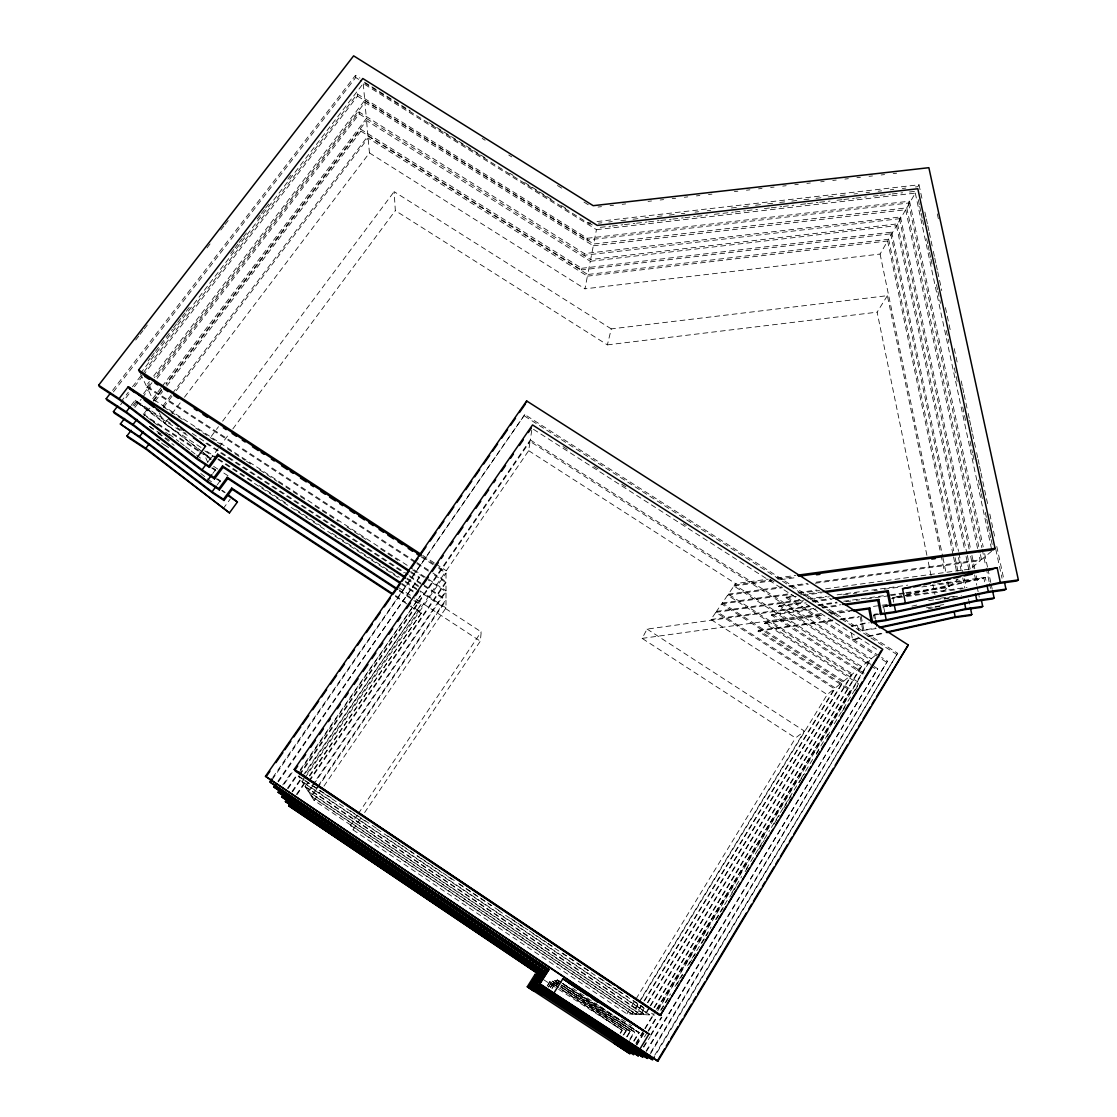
<?xml version="1.0" encoding="UTF-8"?>
<svg xmlns="http://www.w3.org/2000/svg" width="1117" height="1117" viewBox="0 0 1117 1117"><rect width="100%" height="100%" fill="white"/><g stroke="black" fill="none" stroke-linecap="round" stroke-linejoin="round"><path stroke-width="0.75" stroke-dasharray="5 3.75" d="M323.944 786.103L445.99 607.899L446.004 600.471L424.181 586.188M318.108 785.949L446.004 599.494L446.004 591.745L428.537 580.309M649.27 1007.241L644.746 1014.697L640.725 1014.501L308.222 791.311L446.004 590.725L446.018 582.627L432.893 574.054M309.018 780.685L446.018 581.566L446.018 573.119L438.744 568.358M651.56 1013.203L654.45 1015.144L650.038 1014.934L301.799 781.286L528.676 450.682L530.072 441.383L870.129 659.616L658.067 1009.196M364.631 812.548L480.324 641.158L481.218 631.901L420.104 591.884M272.269 779.54L524.808 414.547L897.621 653.277L655.316 1055.383M299.342 774.486L530.296 439.93L531.776 430.031M581.65 268.289L891.715 232.113L890.738 233.816L581.343 269.937L581.65 268.289L360.735 129.223L166.126 384.541M584.373 253.587L584.051 255.29L899.436 218.723L900.456 216.963L584.373 253.587L359.074 111.965L153.099 381.204M587.193 238.27L909.545 201.2L908.484 203.029L586.858 240.043L587.193 238.27L357.328 94.01L142.054 374.335M590.139 222.311L589.79 224.168L360.149 80.256M587.416 276.15L887.638 240.979L880.084 254.048L584.945 288.828L587.416 276.15L368.121 138.047L176.221 390.671M590.307 261.28L896.49 225.662L888.629 239.261L587.737 274.489L590.307 261.28L366.558 120.594L165.958 383.717M593.309 245.796L905.705 209.731L897.523 223.875L590.642 259.549L593.309 245.796L364.938 102.429L154.383 377.574M596.45 229.655L915.298 193.115L906.781 207.86L593.658 243.995L596.45 229.655L363.248 83.496L141.426 372.198M611.278 328.901L394.133 191.649L395.334 210.624L607.369 344.874L611.278 328.901L887.387 295.67L940.709 553.543M647.078 629.094L804.463 731.132L795.541 737.96L642.121 638.379L647.078 629.094L811.249 606.489M597.064 221.529L919.012 184.78L917.909 186.693L914.46 187.084M650.387 1054.015L887.457 661.208L881.62 657.466M654.73 1055.244L897.621 653.277M643.336 1046.964L646.938 1041.016M650.555 1035.054L661.362 1017.182M643.853 1047.076L650.178 1036.632M651.085 1035.138L661.92 1017.224M646.017 1051.153L877.725 668.79L779.345 605.623L778.521 606.629L869.319 664.922M646.561 1051.265L877.725 668.79M650.75 1052.354L887.457 661.208M629.653 1040.402L634.735 1032.038L562.409 983.407L638.729 1032.611L633.548 1041.142M304.145 779.024L302.176 781.886L305.081 786.41L645.277 1014.711L649.801 1007.283M650.694 1005.789L852.48 673.998L860.579 667.394L733.939 586.02L728.354 594.146L852.48 673.998M654.017 1007.45L860.579 667.394M634.065 1041.239L639.259 1032.68L596.283 1003.778M654.562 1007.492L861.654 666.514L870.129 659.616M635.824 1043.32L643.923 1029.972M644.816 1028.492L655.623 1010.69M656.517 1009.209L850.959 689.636L758.792 630.253L758.052 631.133L850.009 690.376M636.299 1043.418L644.411 1030.028M645.319 1028.548L653.431 1015.171M657.047 1009.223L850.959 689.636M636.383 1044.94L643.462 1033.267M636.913 1045.051L644.006 1033.351M657.759 1010.69L871.246 658.709L875.058 655.609M644.439 1036.953L647.134 1032.499M648.042 1031.005L657.033 1016.163M660.636 1010.215L670.549 993.879M675.045 986.451L684.051 971.595M687.653 965.647L700.261 944.856M701.155 943.376L711.054 927.026M715.564 919.598L727.265 900.288M731.775 892.86L741.674 876.524M746.17 869.096L769.585 830.476M771.386 827.502L800.135 780.085M801.029 778.605L812.701 759.337M816.304 753.403L829.777 731.174M834.259 723.774L858.512 683.758L764.587 623.3L765.354 622.392L823.578 614.336M648.558 1031.075L657.578 1016.191M661.18 1010.229L670.214 995.345M676.525 984.915L682.85 974.485M689.161 964.069L695.486 953.639M701.797 943.223L708.108 932.793M716.234 919.389L723.453 907.479M729.778 897.049L736.089 886.633M745.109 871.735L749.633 864.293M758.652 849.409L764.07 840.473M773.983 824.095L779.387 815.187M783.897 807.759L791.995 794.382M799.2 782.5L804.603 773.592M816.304 754.282L819.906 748.334M827.097 736.452L829.805 731.998M842.4 711.208L845.108 706.74M855.008 690.404L858.61 684.47M620.13 1033.127L621.89 1030.237L559.91 988.531M357.342 815.117L350.529 825.212L352.958 829.819L626.916 1013.859L631.747 1014.082L638.114 1003.666M639.022 1002.172L804.463 731.132M620.563 1033.197L622.337 1030.293L559.729 988.168L626.288 1030.851L623.579 1035.291M316.474 789.356L311.559 796.505L314.1 800.47L632.222 1014.11L640.376 1000.734M641.284 999.24L827.236 694.551L834.357 688.756L715.843 612.339L710.929 619.488L827.236 694.551M623.118 1035.208L625.827 1030.796L560.636 986.939M632.222 1014.11L635.894 1014.278L643.141 1002.382M644.048 1000.902L834.357 688.756M312.495 786.131L308.571 791.855L311.224 795.988L636.369 1014.306L640.921 1006.85M644.551 1000.888L835.307 687.988L842.721 681.942L721.624 603.934L716.5 611.39L835.307 687.988M626.623 1036.799L629.932 1031.368L561.656 985.431M636.369 1014.306L640.209 1014.473L643.825 1008.539M647.441 1002.605L842.721 681.942M627.098 1036.883L630.407 1031.438L563.443 986.381M640.725 1014.501L644.341 1008.553M647.972 1002.591L843.712 681.147L851.461 674.822L727.642 595.179L722.294 602.957L843.712 681.147M630.002 1038.922L634.233 1031.968L562.773 983.909M650.178 1005.747L851.461 674.822M626.916 1013.859L795.541 737.96M926.901 555.317L877.124 312.174L887.387 295.67M548.489 987.037L552.133 981.215L559.366 985.878L552.398 981.145L548.74 986.995M550.346 987.358L554.549 980.656L559.631 983.937M550.625 987.316L554.828 980.6L634.735 1032.038M551.924 988.322L557.076 980.084L560.985 982.597M552.217 988.266L557.369 980.014L561.711 982.806M556.517 985.04L560.036 979.414M547.148 986.004L549.815 981.731L558.863 987.344M547.4 985.962L550.081 981.675L558.305 987.219M358.32 813.665L481.218 631.901M352.958 829.819L360.735 818.3M311.224 795.988L317.13 787.387M317.451 787.918L446.004 600.471M314.1 800.47L320.007 791.841M296.508 794.299L305.374 781.439M309.311 775.715L421.556 612.688L411.405 606.042M296.94 794.732L305.849 781.802M309.8 776.05L421.556 612.688M305.081 786.41L308.041 782.109M308.222 791.311L305.444 786.982L308.404 782.696M309.381 781.272L446.018 582.627M313.486 784.706L446.004 591.745M861.654 666.514L734.679 584.945L735.6 583.591L768.245 579.164M287.516 788.253L296.382 775.407M300.319 769.711L420.509 595.696L298.853 772.978M287.963 788.742L297.862 774.402M299.733 775.114L530.072 441.383M292.095 791.381L301.939 777.111M302.916 775.673L421.039 604.381L415.217 600.555M292.528 791.841L301.422 778.926M305.388 773.187L421.039 604.381M305.136 777.6L446.018 573.119M277.882 781.314L419.378 577.168L410.637 571.457M278.356 781.872L419.378 577.168M282.783 784.902L291.663 772.056M284.235 783.994L292.165 772.531M272.771 777.502L524.808 414.547M223.149 508.724L230.144 499.215M217.229 484.834L220.314 480.659L217.592 478.579M212.788 473.454L215.595 469.685L212.872 467.59M207.818 462.089L210.68 458.235L201.144 450.905M218.234 448.531L207.818 462.536L203.852 453.474M219.281 447.135L228.65 434.541M232.825 428.942L395.334 210.624M211.225 436.44L218.499 426.694M222.646 421.137L394.133 191.649M163.571 407.328L172.004 396.228M200.976 447.442L164.52 423.566L167.676 419.406M171.878 413.848L180.284 402.748M184.487 397.205L369.448 152.931L368.121 138.047M153.294 400.347L161.742 389.261M143.925 413.681L149.203 406.742M153.434 401.185L161.895 390.084M142.515 417.814L149.901 408.124M155.179 401.198L162.565 391.508M166.782 385.965L360.931 131.15L360.735 129.223M162.887 405.946L171.292 394.873M172.353 393.491L367.954 136.079L366.558 120.594M134.082 406.057L139.36 399.146M143.59 393.631L152.038 382.586M134.892 407.398L141.231 399.09M142.292 397.708L152.875 383.857M157.106 378.328L359.269 113.962L359.074 111.965M161.057 387.767L152.582 398.867L146.969 387.25L150.139 383.103M162.105 386.384L366.376 118.556L364.938 102.429M120.608 404.759L130.172 392.304M134.417 386.761L141.859 377.071M142.92 375.689L357.538 96.09L357.328 94.01M131.178 405.373L135.143 400.207L171.376 423.915M415.454 561.6L146.229 385.714L149.413 381.567M153.657 376.024L364.756 100.307L363.248 83.496M132.951 405.569L135.911 401.701L188.773 436.314M148.072 360.959L150.181 358.208M151.242 356.826L154.425 352.693M155.472 351.324L172.423 329.278M173.484 327.895L176.654 323.762M177.715 322.394L180.898 318.261M181.959 316.879L185.129 312.746M186.19 311.364L190.421 305.849M230.674 253.503L233.844 249.37M234.905 247.988L238.089 243.855M239.15 242.487L242.319 238.354M243.38 236.972L246.55 232.839M257.147 219.058L260.317 214.925M261.378 213.542L264.561 209.41M265.623 208.041L268.792 203.908M287.865 179.111L291.034 174.978M120.845 401.952L128.273 392.29M132.518 386.761L140.993 375.717M112.594 390.405L355.513 75.314L359.939 78.092M113.417 391.927L355.723 77.492L355.513 75.314M135.702 340.029L138.899 335.896M139.96 334.528L143.158 330.395M144.219 329.026L147.416 324.893M207.008 247.89L210.191 243.757M220.831 230.018L224.028 225.885M225.089 224.517L228.287 220.384M863.022 674.04L771.4 615.146L772.196 614.182L813.483 608.5M886.326 662.088L785.949 597.721L786.815 596.687L793.712 595.738M860.188 616.975L862.785 630.449L875.519 627.936M942.916 591.745L947.774 587.696L946.713 582.571M905.817 592.666L948.947 586.732L958.135 579.081L952.983 579.779M825.589 588.827L970.198 569.042L980.195 560.734L978.743 553.92M816.178 582.166L981.508 559.631L991.952 550.946M851.754 626.078L867.057 622.63M928.213 608.863L933.309 607.718M935.013 607.327L940.109 606.182M851.545 626.246L869.194 622.783M851.322 633.032L852.592 639.622L859.308 638.128M867.727 636.257L884.538 632.515M868.412 636.718L885.181 632.99M893.74 602.245L892.804 597.567L904.728 594.956M906.432 594.579L985.278 577.335L986.618 583.66M905.524 595.543L983.937 578.397L984.943 583.116M884.706 612.172L883.491 606.056L888.587 604.953M890.919 605.163L882.458 607.006L887.596 606.294M875.546 619.265L874.569 614.21L877.962 613.47M911.919 606.126L920.408 604.283M944.172 599.131L949.268 598.028M952.661 597.302L961.43 595.403M874.22 618.483L873.564 615.118L881.844 613.331M758.792 630.253L833.854 619.851M840.682 618.902L859.448 616.305M874.569 614.21L877.543 613.792M940.332 605.093L943.781 604.604M758.052 631.133L832.947 620.745M839.761 619.809L858.484 617.212M873.564 615.118L878.688 614.406M926.454 607.788L943.516 605.414M862.785 630.449L876.203 628.578M852.592 639.622L860.02 638.575M800.61 594.789L821.302 591.954M785.949 597.721L796.309 596.31M803.207 595.361L822.196 592.75M716.5 611.39L800.889 599.815M807.773 598.866L826.72 596.269M837.066 594.844L907.674 585.154M715.843 612.339L803.486 600.304M810.356 599.368L829.261 596.771M843 594.886L851.601 593.699M853.318 593.462L856.753 593.001M873.941 590.642L877.376 590.167M884.245 589.217L901.433 586.858M779.345 605.623L805.273 602.063M812.199 601.114L831.216 598.503M937.568 583.884L985.278 577.335M778.521 606.629L806.111 602.831M813.008 601.881L831.97 599.27M921.804 586.928L928.618 585.992M930.307 585.755L983.937 578.397M710.929 619.488L809.239 605.959M817.867 604.772L836.828 602.161M843.74 601.211L888.573 595.04M890.305 594.803L904.1 592.904M818.161 605.54L837.178 602.929M845.82 601.728L854.463 600.541M856.181 600.304L859.643 599.829M866.555 598.88L889.02 595.78M890.752 595.543L904.575 593.644M906.306 593.406L947.774 587.696M822.084 607.313L841.003 604.702M892.804 597.567L902.103 596.283L891.729 598.558L958.26 589.385M905.524 595.808L967.015 587.333M771.4 615.146L816.01 608.988M822.88 608.053L840.04 605.679M959.964 589.148L963.371 588.673M642.121 638.379L821.665 613.568M828.577 612.605L847.566 609.98M873.452 606.405L880.364 605.456M882.095 605.219L887.275 604.492M830.42 613.401L850.972 610.552M883.491 606.056L888.057 605.428M940.612 598.167L957.758 595.794M764.587 623.3L824.388 615.034M831.216 614.099L850.009 611.488M928.688 600.611L933.826 599.899M935.543 599.661L949.241 597.777M776.846 577.992L795.737 575.423M734.679 584.945L770.884 580.016M777.781 579.081L795.025 576.749M733.939 586.02L771.777 580.868M780.378 579.709L797.58 577.363M728.354 594.146L781.732 586.872M788.63 585.922L807.577 583.339M727.642 595.179L782.626 587.682M789.496 586.732L808.387 584.163M815.27 583.228L980.195 560.734M722.294 602.957L791.157 593.532M798.041 592.596L816.974 589.999M721.624 603.934L792.037 594.3M798.906 593.364L819.515 590.544M607.369 344.874L877.124 312.174M598.028 207.036L601.477 206.645M610.105 205.668L613.554 205.277M622.197 204.299L625.646 203.908M648.083 201.367L651.532 200.976M660.161 199.999L663.624 199.608M672.252 198.631L675.701 198.24M684.33 197.262L687.779 196.871M696.422 195.894L699.87 195.503M708.499 194.526L711.948 194.135M734.386 191.579L737.848 191.189M746.477 190.211L749.926 189.82M758.555 188.843L762.017 188.452M770.646 187.474L774.095 187.084M782.724 186.106L786.173 185.715M794.815 184.738L798.264 184.347M806.893 183.37L810.342 182.979M820.702 181.806L824.151 181.415M832.779 180.437L836.242 180.046M844.871 179.069L848.32 178.678M856.948 177.701L860.397 177.31M869.04 176.332L872.489 175.941M881.118 174.964L884.566 174.573M893.195 173.596L896.658 173.205M598.433 223.191L601.881 222.786M608.793 222.004L612.242 221.613M620.87 220.621L626.065 220.035M632.962 219.239L638.142 218.653M645.054 217.857L648.502 217.466M657.145 216.475L662.325 215.888M669.237 215.092L674.417 214.506M681.314 213.724L684.777 213.319M695.137 212.146L698.586 211.741M707.229 210.764L710.677 210.359M731.398 207.999L736.578 207.399M743.489 206.617L748.669 206.031M755.581 205.235L760.761 204.648M767.672 203.852L772.852 203.266M779.75 202.47L784.93 201.884M791.841 201.088L797.021 200.501M803.933 199.706L809.113 199.119M816.024 198.337L821.204 197.737M828.116 196.955L833.296 196.355M840.193 195.573L845.374 194.972M854.016 193.995L857.465 193.604M866.108 192.613L869.557 192.222M878.185 191.23L881.648 190.839M890.277 189.848L893.74 189.457M902.368 188.466L905.817 188.075M600.276 227.365L610.636 226.179M612.367 225.983L622.727 224.796M624.459 224.601L634.819 223.414M636.55 223.218L646.911 222.032M648.642 221.836L659.016 220.649M660.733 220.454L671.108 219.267M672.825 219.072L683.199 217.885M684.93 217.675L695.291 216.489M697.022 216.293L707.382 215.106M714.294 214.324L733.297 212.146M735.028 211.951L745.388 210.764M747.119 210.555L757.48 209.382M764.391 208.586L769.571 207.985M771.302 207.79L781.677 206.603M783.394 206.408L793.768 205.221M800.68 204.425L805.86 203.839M807.591 203.643L817.951 202.456M819.683 202.261L830.043 201.074M836.954 200.278L842.134 199.678M843.866 199.482L854.226 198.295M855.957 198.1L866.331 196.913M873.229 196.131L878.423 195.531M880.14 195.335L890.514 194.149M892.246 193.953L902.606 192.766M909.517 191.97L914.697 191.384M645.277 1014.711L649.48 1014.906L302.176 781.886M482.195 138.41L485.155 140.253M508.752 155.026L511.712 156.869M557.439 185.478L563.345 189.164M583.996 202.079L589.902 205.779M364.519 82.211L410.093 110.765M429.207 122.744L479.193 154.062M480.673 154.984L486.551 158.67M510.078 173.414L513.01 175.257M524.781 182.63L552.706 200.125M561.53 205.654L568.888 210.261M587.989 222.241L595.347 226.849M355.723 77.492L358.669 79.335M364.756 100.307L593.658 243.995M357.538 96.09L586.858 240.043M359.269 113.962L590.642 259.549M360.931 131.15L581.343 269.937M367.954 136.079L587.737 274.489M369.448 152.931L584.945 288.828M524.613 416.069L896.434 654.213M563.052 446.591L568.916 450.346M593.853 466.32L599.717 470.075M621.708 484.178L627.572 487.934M683.311 523.65L686.243 525.521M769.836 579.095L774.235 581.915M533.493 429.319L878.66 650.527M786.815 596.687L880.154 656.531M530.296 439.93L871.246 658.709M870.785 665.872L876.65 669.628M528.676 450.682L735.6 583.591M772.196 614.182L864.055 673.23M765.354 622.392L859.504 682.976M621.569 1019.221L631.789 1025.769M563.163 983.742L639.259 1032.68M560.902 984.747L634.233 1031.968M543.825 979.86L622.337 1030.293M552.398 981.145L559.729 985.878M561.195 986.814L630.407 1031.438M629.932 1031.368L560.818 986.814L626.288 1030.851M422.715 555.386L434.373 562.982M435.825 563.945L446.032 570.592M422.673 556.755L437.264 566.277M438.73 567.241L446.018 572.002M421.277 556.964L432.921 564.56M416.906 562.549L431.469 572.058M432.921 573.007L446.018 581.566M146.969 387.25L415.384 562.619M416.836 563.568L431.427 573.105M154.048 399.83L412.438 568.762M413.89 569.726L427.029 578.313M428.495 579.262L446.004 590.725M163.487 407.007L185.338 421.291M195.531 427.951L220.286 444.147M227.561 448.908L245.042 460.33M246.494 461.279L253.782 466.04M259.605 469.852L277.072 481.287M278.538 482.237L306.198 500.332M314.938 506.043L338.242 521.276M346.982 526.987L365.915 539.371M380.478 548.894L397.945 560.315M412.508 569.838L427.071 579.36M410.721 572.56L419.447 578.271M192.222 433.424L408.082 574.683M409.534 575.632L422.659 584.219M424.125 585.168L446.004 599.494M205.919 443.351L403.809 572.853M409.618 576.665L422.715 585.238M177.184 427.713L185.883 433.41M406.867 578.061L418.498 585.685M406.951 579.137L418.568 586.746M206.813 451.268L217.019 457.956M218.485 458.905L252.023 480.868M259.312 485.644L288.479 504.744M295.782 509.52L320.565 525.758M332.238 533.395L359.953 551.547M361.405 552.496L399.327 577.335M405.164 581.147L418.289 589.748M419.741 590.698L445.99 607.899M204.774 450.863L216.419 458.487M217.871 459.436L399.732 578.536M405.555 582.348L418.652 590.921M143.199 414.03L199.873 451.156M210.68 458.235L135.911 401.701M401.589 583.297L417.604 593.797M150.32 419.643L198.198 451.017M199.65 451.966L211.253 459.562L203.978 453.991M401.701 584.345L413.318 591.954M213.64 466.348L218.01 469.224M223.847 473.036L228.217 475.898M398.727 587.668L414.756 598.181M416.208 599.131L480.324 641.158M149.538 426.373L162.663 434.974M213.012 467.995L215.595 469.685M399.188 590.041L413.765 599.606M169.561 440.419L156.464 431.832L174.126 445.334M211.783 468.093L216.14 470.955L211.993 467.786M399.3 591.047L412.382 599.634M413.835 600.583L421.109 605.344M157.008 439.135L159.871 441.006M217.773 478.998L220.314 480.659M395.474 595.584L405.611 602.231M168.639 447.638L161.393 442.877L164.101 444.985M216.489 479.025L220.831 481.888L216.782 478.788M395.39 596.422L408.501 605.023M409.953 605.972L421.612 613.624M298.351 775.924L333.006 799.172M350.333 810.788L379.222 830.168M387.878 835.977L419.657 857.284M421.095 858.261L457.202 882.472M458.64 883.435L471.639 892.162M473.077 893.125L501.966 912.491M510.623 918.314L527.964 929.93M529.402 930.894L546.73 942.525M548.182 943.488L553.948 947.37M562.619 953.178L591.493 972.558M600.164 978.366L617.492 989.983M618.93 990.961L627.6 996.769M633.381 1000.637L643.49 1007.422M323.33 793.042L298.756 776.552L301.799 781.286M324.782 794.005L368.149 823.103M376.834 828.926L408.64 850.26M410.093 851.224L441.899 872.572M447.68 876.454L453.46 880.322M459.255 884.203L491.061 905.538M498.294 910.397L524.32 927.85M532.991 933.672L616.863 989.927M618.301 990.891L645.78 1009.321M305.444 786.982L644.746 1014.697M308.571 791.855L640.209 1014.473M311.559 796.505L635.894 1014.278M350.529 825.212L631.747 1014.082M572.574 988.126L638.729 1032.611M557.369 980.014L561.153 982.555M557.076 980.084L561.348 982.96M554.828 980.6L560.566 984.454M554.549 980.656L560.231 984.482M552.133 981.215L559.226 985.976M549.815 981.731L558.472 987.554M165.637 432.251L169.728 435.379M149.273 426.331L154.062 429.989M135.143 400.207L199.775 449.858M146.648 416.836L158.474 425.898M169.351 434.234L178.874 441.536M180.242 442.583L184.319 445.711M185.673 446.744L189.75 449.872M191.119 450.919L195.196 454.047M196.55 455.094L200.641 458.221M221.599 490.447L224.322 492.569M156.562 439.135L158.977 441.006M200.767 473.496L206.198 477.713M207.567 478.774L211.63 481.944M222.492 490.377L225.215 492.499M140.365 373.581L146.229 385.714M159.354 412.885L164.52 423.566M937.303 213.864L938.406 218.974M919.012 184.78L920.478 191.607M920.841 193.311L921.944 198.435M924.876 212.076L925.979 217.201M926.356 218.904L927.445 224.028M927.822 225.732L928.911 230.842M929.288 232.559L932.946 249.608M933.323 251.325L934.426 256.435M934.789 258.139L935.892 263.263M936.255 264.966L937.358 270.091M937.721 271.794L941.757 290.56M945.429 307.622L950.19 329.794M954.225 348.56L957.171 362.215M961.206 380.981L962.296 386.105M962.672 387.808L963.762 392.919M964.139 394.622L967.797 411.684M968.174 413.402L969.277 418.512M969.64 420.215L970.743 425.34M971.106 427.043L972.209 432.167M972.572 433.871L976.244 450.933M976.607 452.636L977.71 457.747M978.073 459.464L979.176 464.574M979.539 466.278L980.642 471.402M981.005 473.105L986.143 496.995M986.506 498.699L987.61 503.823M989.816 514.057L994.954 537.933M996.783 546.464L1003.75 578.885M995.792 549.285L1002.019 578.229M918.244 199.678L919.347 204.774M919.71 206.477L920.799 211.574M921.162 213.277L922.251 218.374M922.628 220.077L923.717 225.173M926.635 238.773L927.724 243.869M928.087 245.572L929.176 250.669M929.539 252.372L930.643 257.469M931.006 259.172L932.095 264.268M936.465 284.667L937.568 289.764M937.931 291.453L940.486 303.363M946.308 330.548L948.864 342.444M954.323 367.94L957.241 381.539M962.714 407.035L964.166 413.835M964.529 415.538L965.633 420.634M970.003 441.033L972.558 452.93M972.921 454.619L974.01 459.729M978.38 480.115L980.935 492.011M981.298 493.714L982.388 498.81M985.306 512.41L986.395 517.506M986.772 519.21L987.861 524.306M988.224 526.009L989.313 531.106M989.676 532.809L990.779 537.905M991.142 539.609L992.594 546.408M915.298 193.115L991.589 549.243M909.545 201.2L983.197 546.855M984.649 553.669L987.554 567.296M987.917 568.986L990.821 582.613M991.184 584.317L992.273 589.427M908.484 203.029L981.857 547.735M982.22 549.438L985.85 566.501M986.213 568.204L989.131 581.859M989.494 583.563L990.584 588.687M906.781 207.86L980.07 552.831M980.433 554.535L981.508 559.631M905.705 209.731L978.38 552.217M900.456 216.963L970.491 548.573M971.93 555.372L974.806 568.986M976.244 575.786L978.031 584.289M899.436 218.723L969.207 549.382M970.645 556.21L973.158 568.134M974.596 574.948L976.761 585.182M977.124 586.886L979.274 597.106M897.523 223.875L966.973 553.739M967.336 555.442L970.198 569.042M896.49 225.662L964.627 549.634M966.065 556.461L968.928 570.103M891.715 232.113L958.554 551.337M958.917 553.055L962.854 571.834M964.278 578.662L966.065 587.193M968.565 599.145L970.003 605.972M890.738 233.816L957.018 550.681M958.442 557.495L961.304 571.122M962.728 577.936L964.865 588.156M888.629 239.261L953.667 550.835M955.091 557.634L957.925 571.262M887.638 240.979L953.15 555.177M953.513 556.88L956.361 570.536M880.084 254.048L942.58 556.015M942.943 557.732L946.113 573.077M947.886 581.608L948.947 586.732M941.072 555.247L944.605 572.323M928.297 562.116L931.089 575.716M932.821 584.219L934.915 594.412M861.151 616.067L863.762 629.569M857.479 625.422L858.428 630.351"/><path stroke-width="1.5" d="M526.428 402.525L526.638 400.933L908.275 644.984L657.899 1061.15L539.693 983.923L548.992 969.472L269.797 781.788L271.78 778.926M543.923 971.231L277.854 792.023L544.188 971.148L535.322 984.929L647.148 1058.33L649.494 1055.495M275.899 784.176L273.916 787.024L546.534 970.338L537.445 984.44L652.091 1059.628L654.436 1056.85M657.285 1060.996L664.671 1048.723M666.304 1046.001L668.999 1041.519M670.8 1038.531L677.991 1026.593M679.778 1023.605L682.473 1019.123M684.274 1016.149L691.465 1004.197M693.252 1001.209L695.947 996.741M697.748 993.753L704.939 981.815M706.726 978.827L746.254 913.148M748.948 908.666L751.643 904.184M753.43 901.21L760.621 889.258M762.422 886.284L765.117 881.802M766.904 878.814L774.095 866.876M775.896 863.888L778.591 859.406M780.378 856.418L787.569 844.48M789.37 841.492L792.065 837.024M793.852 834.036L833.38 768.356M835.181 765.368L847.747 744.467M849.548 741.479L856.739 729.541M858.526 726.553L861.221 722.085M863.022 719.097L870.213 707.159M872 704.171L874.695 699.689M876.496 696.701L908.275 644.984M657.899 1061.15L639.915 1049.045L649.005 1034.049L265.469 776.287L526.638 400.933M660.287 1015.409L882.779 649.312L532.544 424.935L294.204 769.459L660.287 1015.409L665.704 1006.473M667.505 1003.499L670.214 999.031M672.015 996.057L679.234 984.133M681.035 981.159L684.651 975.197M686.452 972.223L689.161 967.755M690.962 964.781L698.181 952.857M699.982 949.883L702.691 945.415M705.399 940.947L708.094 936.479M709.909 933.505L717.114 921.581M718.929 918.607L721.638 914.139M723.439 911.165L726.148 906.697M728.842 902.229L736.061 890.305M737.862 887.331L740.571 882.863M742.372 879.875L749.591 867.965M751.406 864.991L755.008 859.029M756.809 856.055L759.518 851.587M761.319 848.599L768.538 836.689M770.339 833.715L773.048 829.247M775.757 824.779L778.465 820.311M780.266 817.323L787.485 805.413M789.286 802.439L791.995 797.971M793.796 794.983L806.432 774.137M808.233 771.163L810.942 766.695M812.743 763.707L819.962 751.797M821.763 748.809L825.365 742.861M827.18 739.873L829.875 735.405M831.69 732.431L838.895 720.521M840.71 717.533L843.405 713.065M845.22 710.091L848.822 704.129M850.623 701.155L857.842 689.245M859.643 686.257L862.352 681.789M864.153 678.815L876.789 657.969M878.59 654.981L881.299 650.513M541.689 972.013L281.61 796.798L541.94 971.93L533.284 985.389L642.959 1057.227L626.26 1045.973L627.949 1043.194M619.53 1041.114L617.729 1044.06L633.632 1054.783M543.923 994.325L638.435 1056.04L622.127 1045.051L623.775 1042.329M626.26 1045.973L546.422 994.032L548.098 991.351M647.692 1058.469L548.768 993.767L550.486 991.016M639.915 1049.045L553.823 993.208L562.828 978.785L649.005 1034.049M535.322 984.929L544.188 971.148M539.693 983.923L548.992 969.472M534.094 991.351L527.294 986.758L535.141 974.289L538.031 976.146M618.176 1044.158L529.472 986.255L537.752 973.382L288.633 805.748L537.528 973.466M529.472 986.255L537.752 973.382M622.127 1045.051L531.329 985.836L539.804 972.67L285.198 801.378L539.567 972.753M539.804 972.67L531.329 985.836M533.284 985.389L541.94 971.93M294.734 770.283L297.708 765.997M302.651 758.848L305.625 754.547M310.568 747.399L315.511 740.236M319.476 734.511L323.427 728.787M328.384 721.638L330.367 718.776M337.292 708.75L340.252 704.464M345.209 697.315L348.169 693.015M354.117 684.428L358.068 678.703M363.025 671.554L367.968 664.392M371.919 658.667L375.884 652.942M379.85 647.218L382.81 642.931M388.744 634.344L392.709 628.62M397.652 621.471L400.626 617.17M406.56 608.583L410.525 602.859M415.468 595.71L418.442 591.41M423.385 584.261L428.342 577.098M432.293 571.387L438.227 562.8M441.201 558.5L443.184 555.638M450.109 545.627L453.083 541.326M458.026 534.177L462.969 527.015M466.934 521.29L470.885 515.565M475.842 508.417L480.785 501.268M484.75 495.543L488.701 489.818M493.658 482.656L495.627 479.793M501.575 471.206L505.526 465.482M510.483 458.333L513.443 454.033M519.391 445.46L523.342 439.735M528.285 432.572L531.259 428.286M266.977 775.505L269.951 771.219M275.913 762.646L282.88 752.635M284.863 749.772L290.825 741.199M293.813 736.913L300.766 726.916M302.763 724.053L308.725 715.48M312.704 709.77L318.666 701.197M321.64 696.91L326.611 689.761M330.59 684.037L336.552 675.464M339.54 671.177L344.511 664.043M348.49 658.318L354.452 649.745M357.426 645.458L362.397 638.31M366.376 632.599L372.338 624.026M375.326 619.74L380.297 612.591M384.276 606.88L390.238 598.307M393.212 594.021L400.179 584.009M402.162 581.147L408.124 572.574M411.112 568.288L418.065 558.291M421.053 554.004L426.024 546.855M430.003 541.145L435.965 532.572M438.939 528.285L443.91 521.136M447.889 515.412L453.851 506.839M456.839 502.552L461.81 495.417M465.789 489.693L471.751 481.12M474.725 476.833L479.696 469.685M483.675 463.974L489.637 455.401M492.625 451.114L497.596 443.966M501.575 438.255L507.537 429.682M510.511 425.395L515.482 418.247M519.461 412.522L525.423 403.949M548.712 969.57L270.272 782.403L272.269 779.54M131.234 430.324L127.003 435.881L127.743 437.208L146.522 449.551L229.46 512.871L237.432 501.994L227.924 494.608M219.365 489.902L227.742 478.565L227.226 477.308L218.834 488.66L219.365 489.902L207.748 482.265L133.803 425.912L114.227 413.067L113.431 411.628L117.662 406.099M231.708 488.129L232.196 489.344L224.014 500.472L223.484 499.285L231.708 488.129L392.57 593.672M222.548 466.012L223.093 467.325L214.534 478.886L213.975 477.587L222.548 466.012L400.137 582.348M124.573 418.484L120.357 423.999L139.569 436.621L212.076 491.787L216.195 486.216M217.675 454.228L218.248 455.596L209.493 467.381L208.893 466.04L217.675 454.228L405.401 577.112M113.431 411.628L133.049 424.488L207.176 481.022L211.853 474.725M110.457 393.17L106.199 398.699L126.235 411.838L202.079 469.796L205.905 464.658M119.114 398.615L196.746 458.068L205.556 446.283L128.246 386.747L119.114 398.615L98.645 385.211L353.628 55.85L593.197 205.682L928.869 167.69L1018.355 579.905L1016.903 580.98L998.919 583.465L904.253 604.018L889.998 605.986L887.163 591.689L888.252 590.67L891.101 604.995L889.998 605.986M127.003 435.881L145.824 448.252L148.952 444.133M139.569 436.621L143.353 431.637M133.049 424.488L136.916 419.42M126.235 411.838L130.2 406.672M421.221 555.805L139.597 371.989L138.62 369.978L362.802 78.511L597.274 225.397L917.839 188.745L995.052 548.363L993.32 549.801L798.473 576.274M868.803 608.891L869.808 607.955L872.503 621.722L871.483 622.63L868.803 608.891L853.43 611.027M877.78 600.471L878.842 599.494L881.606 613.54L880.545 614.49L877.78 600.471L845.192 604.967M970.352 607.676L971.79 614.504L970.561 615.411L953.988 617.729L886.87 632.613M981.271 599.592L982.709 606.391L981.438 607.341L964.516 609.687L879.596 627.852M992.636 591.13L994.088 597.944L992.762 598.921L975.504 601.323L885.153 620.731L871.483 622.63M1004.49 582.292L1005.956 589.12L1004.574 590.153L986.953 592.582L894.508 612.549L880.545 614.49M546.534 970.338L273.916 787.024M537.445 984.44L652.677 1059.782M886.214 632.138L955.175 616.821L971.79 614.504M1000.315 582.39L905.398 603.026L902.522 588.701L997.202 567.869L1000.315 582.39L1018.355 579.905M913.692 587.025L920.394 585.559M923.745 584.819L930.461 583.339M933.812 582.613L940.514 581.133M943.865 580.393L950.567 578.927M953.918 578.187L960.62 576.707M963.971 575.981L972.348 574.138M881.606 613.54L895.597 611.599L988.294 591.563L1005.956 589.12M872.503 621.722L886.2 619.809L976.789 600.332L994.088 597.944M878.911 627.335L965.758 608.751L982.709 606.391M823.034 591.717L997.202 567.869M825.658 592.289L992.608 569.419M832.933 598.265L888.252 590.67M902.522 588.701L910.439 587.612M835.418 598.796L887.163 591.689M842.721 604.465L878.842 599.494M850.972 610.552L869.808 607.955M891.101 604.995L905.398 603.026M797.454 575.199L995.052 548.363M816.499 574.794L819.948 574.333M931.746 559.128L935.18 558.668M569.335 983.239L642.54 1030.209M527.294 986.758L629.988 1053.82L613.973 1043.222M138.62 369.978L421.263 554.437M144.735 376.443L149.106 379.291M154.928 383.089L157.832 384.988M163.654 388.786L168.025 391.634M173.847 395.446L178.203 398.294M194.218 408.738L197.137 410.637M202.959 414.435L207.315 417.297M223.33 427.741L226.248 429.64M232.071 433.438L236.427 436.3M242.249 440.098L245.168 441.997M252.442 446.744L258.264 450.542M261.169 452.441L264.087 454.354M271.361 459.101L274.279 461M281.554 465.747L287.376 469.545M290.28 471.444L293.199 473.357M300.473 478.104L306.295 481.902M310.666 484.75L313.57 486.649M320.844 491.396L325.215 494.259M329.585 497.107L335.407 500.905M339.777 503.753L342.682 505.652M349.956 510.399L354.326 513.262M358.697 516.11L364.519 519.908M368.875 522.756L373.246 525.604M379.068 529.402L383.438 532.264M387.808 535.113L393.631 538.911M397.987 541.759L402.357 544.607M408.18 548.405L412.55 551.253M416.92 554.116L419.824 556.015M128.246 386.747L409.185 570.508M409.255 571.611L129.041 388.325L134.529 392.528M205.556 446.283L193.367 437.836M218.248 455.596L405.513 578.187M223.093 467.325L400.249 583.395M227.226 477.308L397.736 589.092M196.746 458.068L208.893 466.04M227.742 478.565L396.395 589.148M209.493 467.381L197.374 459.436L119.952 400.165L99.525 386.775L98.645 385.211M232.196 489.344L392.472 594.509M202.079 469.796L213.975 477.587M214.534 478.886L202.666 471.095L127.031 413.318L107.037 400.207L106.199 398.699M207.176 481.022L218.834 488.66M232.406 498.685L237.432 501.994M212.076 491.787L223.484 499.285M224.014 500.472L212.621 492.988L140.295 437.976L120.357 423.999M294.204 769.459L661.069 1015.451M295.153 770.953L614.839 985.32M617.729 987.26L659.672 1015.381M642.973 1030.307L265.469 776.287M562.828 978.785L587.891 995.624M592.219 998.528L597.972 1002.396M535.141 974.289L537.863 976.118M539.958 983.868L553.823 993.208M535.56 984.873L548.768 993.767M533.507 985.334L546.422 994.032M529.681 986.213L542.024 994.535M144.107 399.914L153.685 407.286M156.422 409.394L159.159 411.503M168.737 418.875L178.315 426.247M181.052 428.356L183.788 430.464M145.824 448.252L229.46 512.871M228.413 495.739L231.135 497.861M986.953 585.238L988.294 591.563M975.476 594.146L976.789 600.332M964.488 602.677L965.758 608.751M954.127 611.795L955.175 616.821M894.354 605.358L895.597 611.599M884.999 613.694L886.2 619.809M875.882 620.954L876.873 626.009"/></g></svg>
